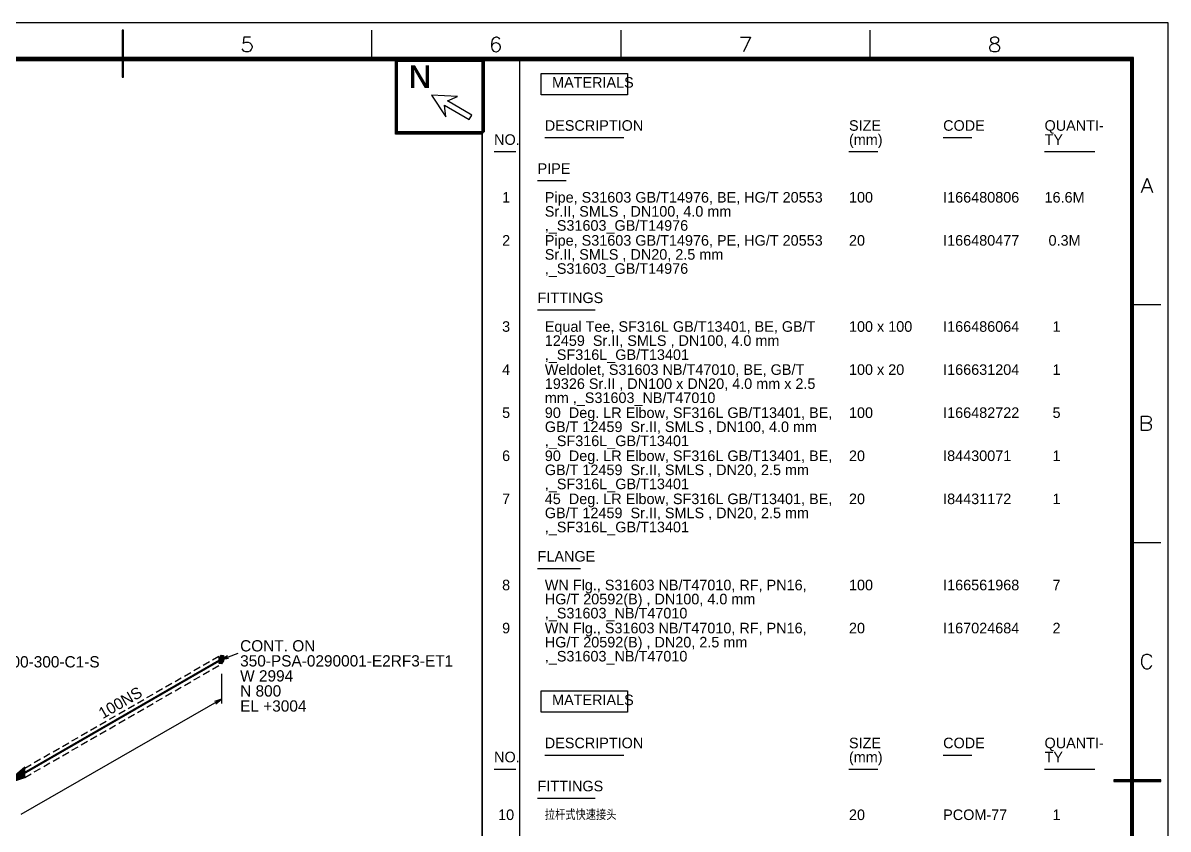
# Model space of a CAD drawing. Extents: x 0 to 594, y 0 to 420.
# Drawn here: x 276.8 to 594, y 196.6 to 420 of the extents above; entities that cross this region are included whole.
import ezdxf

# ---------------------------------------------------------------- set-up
doc = ezdxf.new("R2010")
doc.units = 0
doc.linetypes.add('GT110', pattern=[3, 2, -1])
doc.styles.add('HTX1', font='O8116901', dxfattribs={"width": 1.02})
doc.styles.add('HTX2', font='FLB16901', dxfattribs={"width": 1.02, "bigfont": 'EXX11901'})

msp = doc.modelspace()

# ---------------------------------------------------------------- linework, layer by layer
at = {"layer": 'GT_1', "flags": 128}
for points in [[(0, 0), (594, 0), (594, 420), (0, 420), (0, 0)], [(304.3, 405), (304.7, 405), (304.7, 418), (304.3, 418), (304.3, 405)], [(304.5, 405), (304.5, 418)], [(304.5, 410), (304.5, 418)], [(339.9, 416), (338, 416), (337.8, 414.3), (338, 414.5), (338.6, 414.7), (339.2, 414.7), (339.7, 414.5), (340.1, 414.1), (340.3, 413.5), (340.3, 413.2), (340.1, 412.6), (339.7, 412.2), (339.2, 412), (338.6, 412), (338, 412.2), (337.8, 412.4), (337.6, 412.8)], [(373.5, 410), (373.5, 418)], [(408.9, 415.5), (408.7, 415.8), (408.2, 416), (407.8, 416), (407.2, 415.8), (406.8, 415.3), (406.6, 414.3), (406.6, 413.4), (406.8, 412.6), (407.2, 412.2), (407.8, 412), (408, 412), (408.5, 412.2), (408.9, 412.6), (409.1, 413.2), (409.1, 413.4), (408.9, 413.9), (408.5, 414.3), (408, 414.5), (407.8, 414.5), (407.2, 414.3), (406.8, 413.9), (406.6, 413.4)], [(442.5, 410), (442.5, 418)], [(475.6, 416), (478.3, 416), (476.4, 412)], [(511.5, 410), (511.5, 418)], [(545.6, 416), (545, 415.8), (544.8, 415.5), (544.8, 415.1), (545, 414.7), (545.4, 414.5), (546.2, 414.3), (546.7, 414.1), (547.1, 413.7), (547.3, 413.4), (547.3, 412.8), (547.1, 412.4), (546.9, 412.2), (546.4, 412), (545.6, 412), (545, 412.2), (544.8, 412.4), (544.6, 412.8), (544.6, 413.4), (544.8, 413.7), (545.2, 414.1), (545.8, 414.3), (546.5, 414.5), (546.9, 414.7), (547.1, 415.1), (547.1, 415.5), (546.9, 415.8), (546.4, 416), (545.6, 416)], [(583.6, 409.6), (584.4, 410.4), (24.6, 410.4), (25.4, 409.6), (583.6, 409.6)], [(584.2, 410.2), (24.8, 410.2), (25, 410), (584, 410), (583.8, 409.8), (25.2, 409.8)], [(25, 10), (584, 10), (584, 85), (404, 85), (404, 410), (25, 410), (25, 10)], [(404, 409.2), (404, 389.2), (380, 389.2), (380, 409.4), (404.2, 409.4), (404.2, 389.4), (380.2, 389.4), (380.2, 409.6), (404.4, 409.6), (404.4, 389.6), (380.4, 389.6), (380.4, 409.8), (404.6, 409.8), (404.6, 389.8), (380.6, 389.8), (380.6, 410)], [(584, 85), (584, 410), (404, 410), (404, 85), (584, 85)], [(414.36, 410), (414.36, 85)], [(583.6, 10.4), (584.4, 9.6), (584.4, 410.4), (583.6, 409.6), (583.6, 10.4)], [(584.2, 9.8), (584.2, 410.2), (584, 410), (584, 10), (583.8, 10.2), (583.8, 409.8)], [(420.38, 405.97), (444.3, 405.97), (444.3, 400.06), (420.38, 400.06), (420.38, 405.97)], [(390, 400), (394, 394), (393.6, 397.2), (400.4, 393.2), (401.2, 394.4), (394.4, 398.4), (397.2, 399.6), (390, 400)], [(443.26, 388.12), (421.38, 388.12)], [(539.65, 388.12), (531.7, 388.12)], [(413.31, 384.22), (407.34, 384.22)], [(513.58, 384.22), (505.62, 384.22)], [(573.7, 384.22), (559.78, 384.22)], [(427.33, 376.19), (419.38, 376.19)], [(586.6, 373), (588.2, 377), (589.7, 373)], [(587.2, 374.4), (589.1, 374.4)], [(435.29, 340.37), (419.38, 340.37)], [(584, 342), (592, 342)], [(586.6, 307), (586.6, 311), (588.4, 311), (588.9, 310.8), (589.1, 310.6), (589.3, 310.3), (589.3, 309.9), (589.1, 309.5), (588.9, 309.3), (588.4, 309.1), (586.6, 309.1)], [(588.4, 309.1), (588.9, 308.9), (589.1, 308.7), (589.3, 308.4), (589.3, 307.8), (589.1, 307.4), (588.9, 307.2), (588.4, 307), (586.6, 307)], [(584, 276), (592, 276)], [(431.31, 268.74), (419.38, 268.74)], [(331.2, 244), (331.8, 244.8), (332.4, 244.7), (332.4, 243.2), (331.8, 242.4), (331.2, 242.5), (331.2, 244)], [(331.5, 244.4), (332.4, 244.4)], [(331.65, 244.6), (332.4, 244.6)], [(331.8, 243.6), (336.5, 245.3)], [(333.5, 244.6), (331.8, 243.6), (333.8, 243.9)], [(589.5, 244.1), (589.3, 244.5), (588.9, 244.8), (588.5, 245), (587.8, 245), (587.4, 244.8), (587, 244.5), (586.8, 244.1), (586.6, 243.5), (586.6, 242.5), (586.8, 242), (587, 241.6), (587.4, 241.2), (587.8, 241), (588.5, 241), (588.9, 241.2), (589.3, 241.6), (589.5, 242)], [(331.2, 244), (332.4, 244)], [(331.2, 243.8), (332.4, 243.8)], [(331.2, 243.6), (332.4, 243.6)], [(331.2, 243.4), (332.4, 243.4)], [(331.2, 243.2), (332.4, 243.2)], [(331.2, 243), (332.25, 243)], [(331.2, 242.8), (332.1, 242.8)], [(331.2, 242.6), (331.95, 242.6)], [(331.35, 244.2), (332.4, 244.2)], [(331.8, 239.6), (331.8, 231.4)], [(420.38, 234.85), (444.3, 234.85), (444.3, 228.94), (420.38, 228.94), (420.38, 234.85)], [(331.8, 232.6), (276.3, 200.6)], [(330.3, 231.3), (331.8, 232.6), (329.9, 231.9)], [(443.26, 217), (421.38, 217)], [(539.65, 217), (531.7, 217)], [(277.4, 212.2), (277.4, 213.7), (271.9, 209), (277.4, 210.9), (277.4, 213.5), (272.4, 209.3), (277.4, 211), (277.4, 213.4), (273, 209.6), (277.4, 211.1), (277.4, 213.2), (273.5, 210), (277.4, 211.3), (277.4, 213), (274, 210.2), (277.4, 211.5), (277.4, 212.8), (274.6, 210.6), (277.4, 211.7), (277.4, 212.6), (275, 210.8), (277.4, 211.9), (277.4, 212.4), (275.6, 211.2), (277.4, 212.1), (277.4, 212.2), (271.9, 209)], [(413.31, 213.1), (407.34, 213.1)], [(513.58, 213.1), (505.62, 213.1)], [(573.7, 213.1), (559.78, 213.1)], [(579, 210.2), (579, 209.8), (592, 209.8), (592, 210.2), (579, 210.2)], [(579, 210), (592, 210)], [(584, 210), (592, 210)], [(435.29, 205.06), (419.38, 205.06)]]:
    msp.add_lwpolyline(points, dxfattribs=at)
at = {"layer": 'GT_1', "linetype": 'GT110', "flags": 128}
for points in [[(277.4, 213.5), (331.8, 244.9)], [(277.4, 210.9), (331.8, 242.3)]]:
    msp.add_lwpolyline(points, dxfattribs=at)
at = {"layer": 'GT_1', "const_width": 0.6, "flags": 128}
msp.add_lwpolyline([(331.8, 243.6), (277.4, 212.2)], dxfattribs=at)

# ---------------------------------------------------------------- texts
at = {"layer": 'GT_1', "width": 1.02}
for s, height, style, p in [('N', 6.25, 'HTX1', (383.6, 402)), ('N', 6.25, 'HTX1', (383.8, 402)), ('MATERIALS', 2.925, 'HTX1', (423.39, 402.04)), ('DESCRIPTION', 2.925, 'HTX1', (421.38, 390.1)), ('SIZE', 2.925, 'HTX1', (505.62, 390.1)), ('CODE', 2.925, 'HTX1', (531.7, 390.1)), ('QUANTI-', 2.925, 'HTX1', (559.78, 390.1)), ('NO.', 2.925, 'HTX1', (407.34, 386.2)), ('(mm)', 2.925, 'HTX1', (505.62, 386.2)), ('TY', 2.925, 'HTX1', (559.78, 386.2)), ('PIPE', 2.925, 'HTX1', (419.38, 378.16)), ('  1', 2.925, 'HTX1', (407.34, 370.2)), ('Pipe, S31603 GB/T14976, BE, HG/T 20553', 2.925, 'HTX1', (421.38, 370.2)), ('100', 2.925, 'HTX1', (505.62, 370.2)), ('I166480806', 2.925, 'HTX1', (531.7, 370.2)), ('16.6M', 2.925, 'HTX1', (559.78, 370.2)), ('Sr.II, SMLS , DN100, 4.0 mm', 2.925, 'HTX1', (421.38, 366.3)), (',_S31603_GB/T14976', 2.925, 'HTX1', (421.38, 362.4)), ('  2', 2.925, 'HTX1', (407.34, 358.26)), ('Pipe, S31603 GB/T14976, PE, HG/T 20553', 2.925, 'HTX1', (421.38, 358.26)), ('20', 2.925, 'HTX1', (505.62, 358.26)), ('I166480477', 2.925, 'HTX1', (531.7, 358.26)), (' 0.3M', 2.925, 'HTX1', (559.78, 358.26)), ('Sr.II, SMLS , DN20, 2.5 mm', 2.925, 'HTX1', (421.38, 354.37)), (',_S31603_GB/T14976', 2.925, 'HTX1', (421.38, 350.46)), ('FITTINGS', 2.925, 'HTX1', (419.38, 342.35)), ('  3', 2.925, 'HTX1', (407.34, 334.39)), ('Equal Tee, SF316L GB/T13401, BE, GB/T', 2.925, 'HTX1', (421.38, 334.39)), ('100 x 100', 2.925, 'HTX1', (505.62, 334.39)), ('I166486064', 2.925, 'HTX1', (531.7, 334.39)), ('  1', 2.925, 'HTX1', (559.78, 334.39)), ('12459  Sr.II, SMLS , DN100, 4.0 mm', 2.925, 'HTX1', (421.38, 330.49)), (',_SF316L_GB/T13401', 2.925, 'HTX1', (421.38, 326.59)), ('  4', 2.925, 'HTX1', (407.34, 322.45)), ('Weldolet, S31603 NB/T47010, BE, GB/T', 2.925, 'HTX1', (421.38, 322.45)), ('100 x 20', 2.925, 'HTX1', (505.62, 322.45)), ('I166631204', 2.925, 'HTX1', (531.7, 322.45)), ('  1', 2.925, 'HTX1', (559.78, 322.45)), ('19326 Sr.II , DN100 x DN20, 4.0 mm x 2.5', 2.925, 'HTX1', (421.38, 318.55)), ('mm ,_S31603_NB/T47010', 2.925, 'HTX1', (421.38, 314.65)), ('  5', 2.925, 'HTX1', (407.34, 310.51)), ('90  Deg. LR Elbow, SF316L GB/T13401, BE,', 2.925, 'HTX1', (421.38, 310.51)), ('100', 2.925, 'HTX1', (505.62, 310.51)), ('I166482722', 2.925, 'HTX1', (531.7, 310.51)), ('  5', 2.925, 'HTX1', (559.78, 310.51)), ('GB/T 12459  Sr.II, SMLS , DN100, 4.0 mm', 2.925, 'HTX1', (421.38, 306.61)), (',_SF316L_GB/T13401', 2.925, 'HTX1', (421.38, 302.71)), ('  6', 2.925, 'HTX1', (407.34, 298.57)), ('90  Deg. LR Elbow, SF316L GB/T13401, BE,', 2.925, 'HTX1', (421.38, 298.57)), ('20', 2.925, 'HTX1', (505.62, 298.57)), ('I84430071', 2.925, 'HTX1', (531.7, 298.57)), ('  1', 2.925, 'HTX1', (559.78, 298.57)), ('GB/T 12459  Sr.II, SMLS , DN20, 2.5 mm', 2.925, 'HTX1', (421.38, 294.67)), (',_SF316L_GB/T13401', 2.925, 'HTX1', (421.38, 290.77)), ('  7', 2.925, 'HTX1', (407.34, 286.63)), ('45  Deg. LR Elbow, SF316L GB/T13401, BE,', 2.925, 'HTX1', (421.38, 286.63)), ('20', 2.925, 'HTX1', (505.62, 286.63)), ('I84431172', 2.925, 'HTX1', (531.7, 286.63)), ('  1', 2.925, 'HTX1', (559.78, 286.63)), ('GB/T 12459  Sr.II, SMLS , DN20, 2.5 mm', 2.925, 'HTX1', (421.38, 282.73)), (',_SF316L_GB/T13401', 2.925, 'HTX1', (421.38, 278.83)), ('FLANGE', 2.925, 'HTX1', (419.38, 270.71)), ('  8', 2.925, 'HTX1', (407.34, 262.75)), ('WN Flg., S31603 NB/T47010, RF, PN16,', 2.925, 'HTX1', (421.38, 262.75)), ('100', 2.925, 'HTX1', (505.62, 262.75)), ('I166561968', 2.925, 'HTX1', (531.7, 262.75)), ('  7', 2.925, 'HTX1', (559.78, 262.75)), ('HG/T 20592(B) , DN100, 4.0 mm', 2.925, 'HTX1', (421.38, 258.86)), (',_S31603_NB/T47010', 2.925, 'HTX1', (421.38, 254.96)), ('  9', 2.925, 'HTX1', (407.34, 250.82)), ('WN Flg., S31603 NB/T47010, RF, PN16,', 2.925, 'HTX1', (421.38, 250.82)), ('20', 2.925, 'HTX1', (505.62, 250.82)), ('I167024684', 2.925, 'HTX1', (531.7, 250.82)), ('  2', 2.925, 'HTX1', (559.78, 250.82)), ('CONT. ON', 3.125, 'HTX1', (337, 245.8)), ('HG/T 20592(B) , DN20, 2.5 mm', 2.925, 'HTX1', (421.38, 246.92)), ('D12-1-D-400-258;J2-100-100-300-C1-S', 3.125, 'HTX1', (222.5, 241.37)), ('350-PSA-0290001-E2RF3-ET1', 3.125, 'HTX1', (337, 241.63)), (',_S31603_NB/T47010', 2.925, 'HTX1', (421.38, 243.02)), ('W 2994', 3.125, 'HTX1', (337, 237.47)), ('N 800', 3.125, 'HTX1', (337, 233.3)), ('EL +3004', 3.125, 'HTX1', (337, 229.13)), ('MATERIALS', 2.925, 'HTX1', (423.39, 230.92)), ('DESCRIPTION', 2.925, 'HTX1', (421.38, 218.98)), ('SIZE', 2.925, 'HTX1', (505.62, 218.98)), ('CODE', 2.925, 'HTX1', (531.7, 218.98)), ('QUANTI-', 2.925, 'HTX1', (559.78, 218.98)), ('NO.', 2.925, 'HTX1', (407.34, 215.08)), ('(mm)', 2.925, 'HTX1', (505.62, 215.08)), ('TY', 2.925, 'HTX1', (559.78, 215.08)), ('FITTINGS', 2.925, 'HTX1', (419.38, 207.04)), (' 10', 2.925, 'HTX1', (407.34, 199.08)), ('拉杆式快速接头', 2.925, 'HTX2', (421.38, 199.08)), ('20', 2.925, 'HTX1', (505.62, 199.08)), ('PCOM-77', 2.925, 'HTX1', (531.7, 199.08)), ('  1', 2.925, 'HTX1', (559.78, 199.08))]:
    msp.add_text(s, height=height, dxfattribs=dict(at, style=style)).set_placement(p)
at = {"layer": 'GT_1', "style": 'HTX1', "width": 1.02}
msp.add_text('100NS', height=3.125, rotation=30, dxfattribs=at).set_placement((298.94, 227))

doc.saveas('drawing.dxf')
